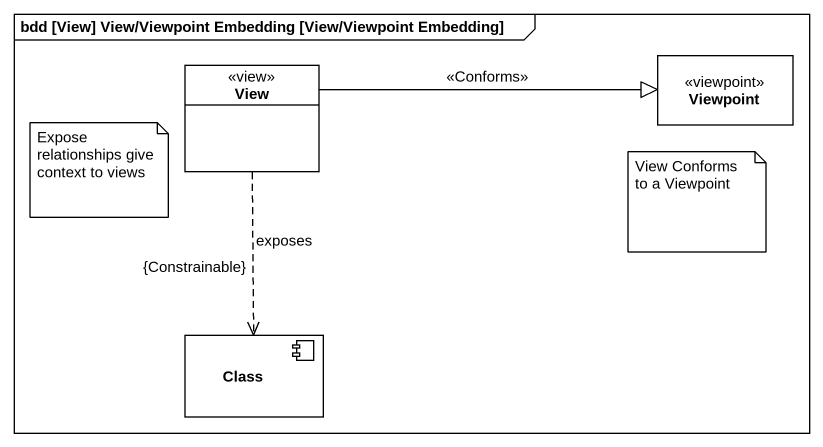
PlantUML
@startuml
mainframe bdd [View] View/Viewpoint Embedding [View/Viewpoint Embedding]
allowmixing
hide circle
hide empty members
class View <<view>>
class Viewpoint <<viewpoint>>
component "Class" as Class_
View -right-|> Viewpoint : <<Conforms>>
View ..> Class_ : exposes\n{Constrainable}
note as N1
  Expose relationships give context to views
end note
note as N2
  View Conforms to a Viewpoint
end note
@enduml
